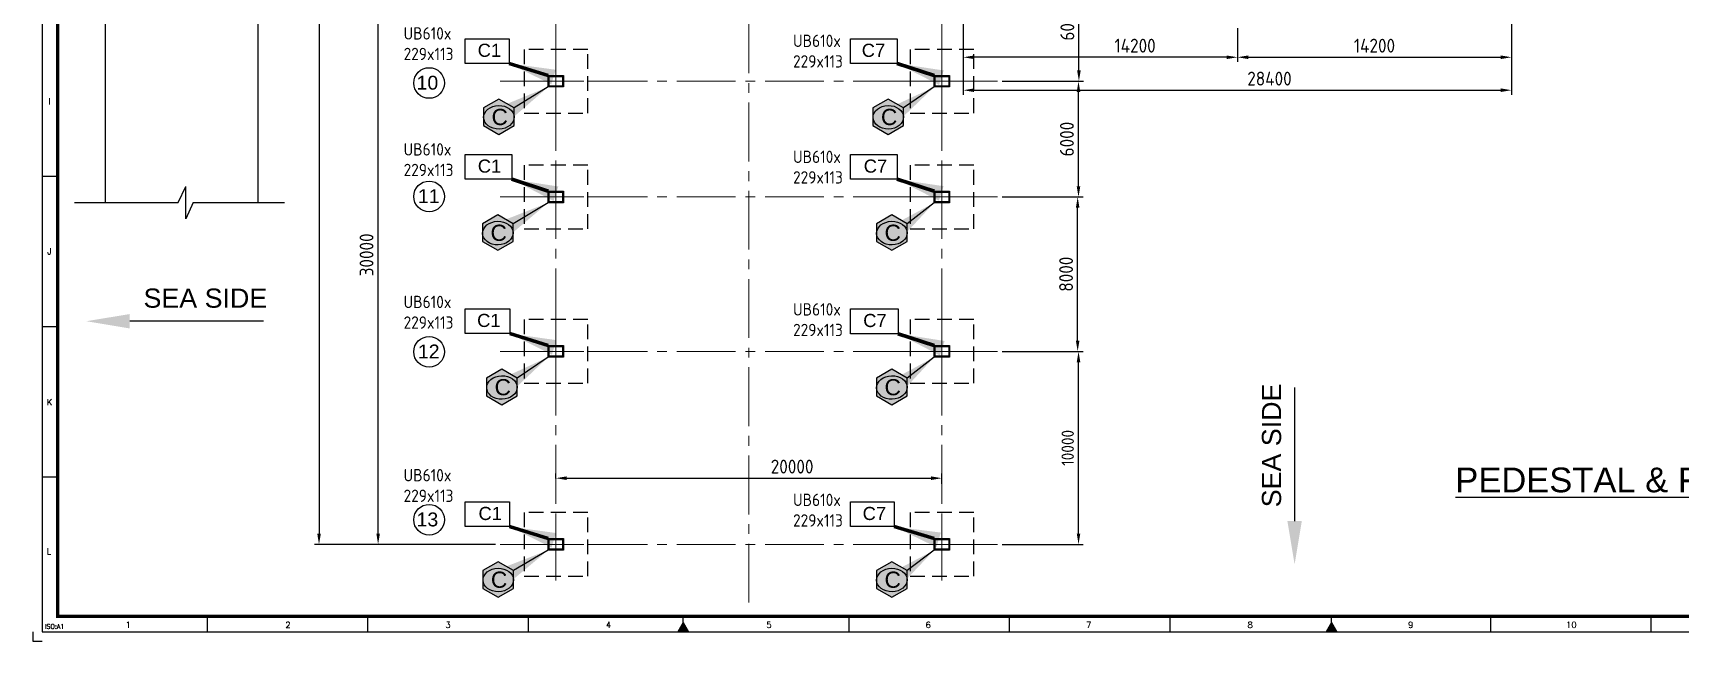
# Model space of a CAD drawing. Header units: millimetres. Extents: x -1055 to 11244, y -20673 to 2560.
# Drawn here: x 0 to 533, y 1149 to 1346 of the extents above; entities that cross this region are included whole.
import ezdxf
from ezdxf.enums import TextEntityAlignment as Align

# ---------------------------------------------------------------- set-up
doc = ezdxf.new("R2010")
doc.units = ezdxf.units.MM
doc.linetypes.add('CENTER2', pattern=[28.575, 19.05, -3.175, 3.175, -3.175])
doc.linetypes.add('DASHED2', pattern=[9.525, 6.35, -3.175])
doc.layers.add('BORDER', color=6, linetype='Continuous')
doc.styles.add('ACISOTS', font='isocp.shx')
doc.styles.add('ROMANS', font='romans.shx', dxfattribs={"width": 0.8})
doc.styles.get("Standard").update_dxf_attribs({"font": 'arial.ttf'})
doc.dimstyles.new('ISO-25', dxfattribs={"dimtxt": 4, "dimasz": 3.5, "dimexe": 1.5, "dimexo": 1.5, "dimgap": 1.5, "dimtad": 1, "dimtxsty": 'Standard', "dimcen": 0, "dimadec": 0, "dimazin": 0, "dimtfac": 1, "dimtmove": 0, "dimatfit": 3, "dimfxl": 1, "dimarcsym": 0})

# ---------------------------------------------------------------- blocks, each defined once
blk = doc.blocks.new('*D27752')
at = {"color": 0, "lineweight": -2}
for p, q in [((313.82, 1242.66), (340.05, 1242.66)), ((338.55, 1183.66), (338.55, 1239.16)), ((313.82, 1180.16), (340.05, 1180.16))]:
    blk.add_line(p, q, dxfattribs=at)
at = {"color": 0}
for points in [[(339.13, 1239.16), (337.97, 1239.16), (338.55, 1242.66)], [(337.97, 1183.66), (339.13, 1183.66), (338.55, 1180.16)]]:
    blk.add_solid(points, dxfattribs=at)
at = {"layer": 'Defpoints', "color": 0}
for p in [(312.32, 1242.66), (338.55, 1242.66), (312.32, 1180.16)]:
    blk.add_point(p, dxfattribs=at)
at = {"color": 0, "insert": (335.05, 1211.41), "char_height": 4, "attachment_point": 5, "rotation": 90, "style": 'ACISOTS'}
blk.add_mtext('10000', dxfattribs=at)
blk = doc.blocks.new('*D27753')
at = {"color": 0, "lineweight": -2}
for p, q in [((313.82, 1292.66), (339.77, 1292.66)), ((338.27, 1246.16), (338.27, 1289.16)), ((313.82, 1242.66), (339.77, 1242.66))]:
    blk.add_line(p, q, dxfattribs=at)
at = {"color": 0}
for points in [[(338.86, 1289.16), (337.69, 1289.16), (338.27, 1292.66)], [(337.69, 1246.16), (338.86, 1246.16), (338.27, 1242.66)]]:
    blk.add_solid(points, dxfattribs=at)
at = {"layer": 'Defpoints', "color": 0}
for p in [(312.32, 1292.66), (338.27, 1292.66), (312.32, 1242.66)]:
    blk.add_point(p, dxfattribs=at)
at = {"color": 0, "insert": (334.52, 1267.66), "char_height": 4.5, "attachment_point": 5, "rotation": 90, "style": 'ACISOTS'}
blk.add_mtext('8000', dxfattribs=at)
blk = doc.blocks.new('*D27754')
at = {"color": 0, "lineweight": -2}
for p, q in [((313.82, 1330.16), (340.04, 1330.16)), ((338.54, 1296.16), (338.54, 1326.66)), ((313.82, 1292.66), (340.04, 1292.66))]:
    blk.add_line(p, q, dxfattribs=at)
at = {"color": 0}
for points in [[(339.12, 1326.66), (337.96, 1326.66), (338.54, 1330.16)], [(337.96, 1296.16), (339.12, 1296.16), (338.54, 1292.66)]]:
    blk.add_solid(points, dxfattribs=at)
at = {"layer": 'Defpoints', "color": 0}
for p in [(312.32, 1330.16), (338.54, 1330.16), (312.32, 1292.66)]:
    blk.add_point(p, dxfattribs=at)
at = {"color": 0, "insert": (334.79, 1311.41), "char_height": 4.5, "attachment_point": 5, "rotation": 90, "style": 'ACISOTS'}
blk.add_mtext('6000', dxfattribs=at)
blk = doc.blocks.new('*D27755')
at = {"color": 0, "lineweight": -2}
for p, q in [((336.08, 1367.66), (340.18, 1367.66)), ((338.68, 1333.66), (338.68, 1364.16)), ((313.82, 1330.16), (340.18, 1330.16))]:
    blk.add_line(p, q, dxfattribs=at)
at = {"color": 0}
for points in [[(339.26, 1364.16), (338.1, 1364.16), (338.68, 1367.66)], [(338.1, 1333.66), (339.26, 1333.66), (338.68, 1330.16)]]:
    blk.add_solid(points, dxfattribs=at)
at = {"layer": 'Defpoints', "color": 0}
for p in [(334.58, 1367.66), (338.68, 1367.66), (312.32, 1330.16)]:
    blk.add_point(p, dxfattribs=at)
at = {"color": 0, "insert": (334.93, 1348.91), "char_height": 4.5, "attachment_point": 5, "rotation": 90, "style": 'ACISOTS'}
blk.add_mtext('6000', dxfattribs=at)
blk = doc.blocks.new('*D27756')
at = {"color": 0, "lineweight": -2}
for p, q in [((169.32, 1201.47), (169.32, 1203.09)), ((172.82, 1201.59), (290.82, 1201.59)), ((294.32, 1199.71), (294.32, 1203.09))]:
    blk.add_line(p, q, dxfattribs=at)
at = {"color": 0}
for points in [[(172.82, 1202.17), (172.82, 1201), (169.32, 1201.59)], [(290.82, 1201), (290.82, 1202.17), (294.32, 1201.59)]]:
    blk.add_solid(points, dxfattribs=at)
at = {"layer": 'Defpoints', "color": 0}
for p in [(294.32, 1201.59), (169.32, 1199.97), (294.32, 1198.21)]:
    blk.add_point(p, dxfattribs=at)
at = {"color": 0, "insert": (245.81, 1205.34), "char_height": 4.5, "attachment_point": 5, "style": 'ACISOTS'}
blk.add_mtext('20000', dxfattribs=at)
blk = doc.blocks.new('*D27757')
at = {"color": 0, "lineweight": -2}
for p, q in [((301.24, 1358.02), (301.24, 1325.74)), ((478.74, 1356.21), (478.74, 1325.74)), ((304.74, 1327.24), (475.24, 1327.24))]:
    blk.add_line(p, q, dxfattribs=at)
at = {"color": 0}
for points in [[(304.74, 1327.82), (304.74, 1326.66), (301.24, 1327.24)], [(475.24, 1326.66), (475.24, 1327.82), (478.74, 1327.24)]]:
    blk.add_solid(points, dxfattribs=at)
at = {"layer": 'Defpoints', "color": 0}
for p in [(301.24, 1359.52), (478.74, 1357.71), (478.74, 1327.24)]:
    blk.add_point(p, dxfattribs=at)
at = {"color": 0, "insert": (400.38, 1330.99), "char_height": 4.5, "attachment_point": 5, "style": 'ACISOTS'}
blk.add_mtext('28400', dxfattribs=at)
blk = doc.blocks.new('*D27766')
at = {"color": 0, "lineweight": -2}
for p, q in [((149.82, 1367.66), (110.27, 1367.66)), ((111.77, 1183.66), (111.77, 1364.16)), ((149.82, 1180.16), (110.27, 1180.16))]:
    blk.add_line(p, q, dxfattribs=at)
at = {"color": 0}
for points in [[(112.35, 1364.16), (111.19, 1364.16), (111.77, 1367.66)], [(111.19, 1183.66), (112.35, 1183.66), (111.77, 1180.16)]]:
    blk.add_solid(points, dxfattribs=at)
at = {"layer": 'Defpoints', "color": 0}
for p in [(111.77, 1367.66), (151.32, 1367.66), (151.32, 1180.16)]:
    blk.add_point(p, dxfattribs=at)
at = {"color": 0, "insert": (108.02, 1273.91), "char_height": 4.5, "attachment_point": 5, "rotation": 90, "style": 'ACISOTS'}
blk.add_mtext('30000', dxfattribs=at)
blk = doc.blocks.new('*D27767')
at = {"color": 0, "lineweight": -2}
for p, q in [((149.82, 1680.16), (91.13, 1680.16)), ((92.63, 1676.66), (92.63, 1183.66)), ((149.82, 1180.16), (91.13, 1180.16))]:
    blk.add_line(p, q, dxfattribs=at)
at = {"color": 0}
for points in [[(93.22, 1676.66), (92.05, 1676.66), (92.63, 1680.16)], [(92.05, 1183.66), (93.22, 1183.66), (92.63, 1180.16)]]:
    blk.add_solid(points, dxfattribs=at)
at = {"layer": 'Defpoints', "color": 0}
for p in [(151.32, 1680.16), (92.63, 1180.16), (151.32, 1180.16)]:
    blk.add_point(p, dxfattribs=at)
at = {"color": 0, "insert": (88.88, 1411.23), "char_height": 4.5, "attachment_point": 5, "rotation": 90, "style": 'ACISOTS'}
blk.add_mtext('80000', dxfattribs=at)
blk = doc.blocks.new('A$7E96AC101B69')
blk.add_line((0, 1.17), (21.66, 1.17))
blk.add_solid([(21.66, 0), (21.66, 2.33), (28.66, 1.17)])
blk = doc.blocks.new('A$7E9715C29C316')
at = {"color": 3, "linetype": 'CENTER2', "lineweight": 0}
for p, q in [((9.95, 19.91), (9.95, 0)), ((0, 9.95), (19.91, 9.95))]:
    blk.add_line(p, q, dxfattribs=at)
at = {"color": 3}
for points in [[(12.45, 8.08), (7.45, 8.08), (7.45, 11.83), (12.45, 11.83)], [(12.14, 8.39), (7.77, 8.39), (7.77, 11.52), (12.14, 11.52)]]:
    blk.add_lwpolyline(points, close=True, dxfattribs=at)
blk = doc.blocks.new('A1B')
at = {"layer": 'BORDER', "color": 1}
for p, q in [((3, 150.51), (8, 150.51)), ((3, 101.84), (8, 101.84)), ((3, 53.17), (8, 53.17)), ((56.44, 8), (56.44, 3)), ((108.38, 8), (108.38, 3)), ((160.31, 8), (160.31, 3)), ((264.19, 8), (264.19, 3)), ((316.12, 8), (316.12, 3)), ((368.06, 8), (368.06, 3)), ((471.94, 8), (471.94, 3)), ((523.88, 8), (523.88, 3))]:
    blk.add_line(p, q, dxfattribs=at)
at = {"layer": 'BORDER'}
for p, q in [((210.5, 6), (208.77, 3)), ((210.5, 5), (210.5, 8)), ((210.5, 5), (210.5, 8)), ((210.5, 3), (210.5, 8)), ((210.5, 6), (212.23, 3)), ((420.5, 6), (418.77, 3)), ((420.5, 5), (420.5, 8)), ((420.5, 3), (420.5, 8)), ((420.5, 6), (422.23, 3))]:
    blk.add_line(p, q, dxfattribs=at)
blk.add_lwpolyline([(837, 3), (837, 590), (3, 590), (3, 3)], close=True, dxfattribs=at)
at = {"layer": 'BORDER', "const_width": 1}
blk.add_lwpolyline([(8, 8), (832, 8), (832, 585), (8, 585)], close=True, dxfattribs=at)
at = {"layer": 'BORDER', "color": 1}
blk.add_lwpolyline([(0, 3), (0, 0), (3, 0)], dxfattribs=at)
at = {"layer": 'BORDER'}
for points in [[(212.23, 3), (208.77, 3), (210.5, 6)], [(422.23, 3), (418.77, 3), (420.5, 6)]]:
    blk.add_solid(points, dxfattribs=at)
at = {"layer": 'BORDER', "color": 1, "style": 'ROMANS'}
for s, height, p in [('I', 2, (5.31, 173.82)), ('J', 2, (5.33, 125.23)), ('K', 2, (5.38, 76.36)), ('L', 2, (5.2, 28.07)), ('ISO:A1', 1.5, (7.03, 4)), ('1', 2, (30.81, 4.25)), ('2', 2, (82.56, 4.25)), ('3', 2, (134.41, 4.25)), ('4', 2, (186.37, 4.25)), ('5', 2, (238.32, 4.25)), ('6', 2, (289.89, 4.25)), ('7', 2, (341.88, 4.25)), ('8', 2, (394.13, 4.25)), ('9', 2, (446.1, 4.25)), ('10', 2, (498.13, 4.25))]:
    blk.add_text(s, height=height, dxfattribs=at).set_placement(p, align=Align.CENTER)
blk = doc.blocks.new('*D28701')
at = {"color": 0, "lineweight": -2}
for p, q in [((478.74, 1356.21), (478.74, 1336.41)), ((389.99, 1347.3), (389.99, 1336.41)), ((393.49, 1337.91), (475.24, 1337.91))]:
    blk.add_line(p, q, dxfattribs=at)
at = {"color": 0}
for points in [[(393.49, 1338.49), (393.49, 1337.33), (389.99, 1337.91)], [(475.24, 1337.33), (475.24, 1338.49), (478.74, 1337.91)]]:
    blk.add_solid(points, dxfattribs=at)
at = {"layer": 'Defpoints', "color": 0}
for p in [(478.74, 1357.71), (389.99, 1348.8), (478.74, 1337.91)]:
    blk.add_point(p, dxfattribs=at)
at = {"color": 0, "insert": (434.37, 1341.66), "char_height": 4.5, "attachment_point": 5, "style": 'ACISOTS'}
blk.add_mtext('14200', dxfattribs=at)
blk = doc.blocks.new('*D28702')
at = {"color": 0, "lineweight": -2}
for p, q in [((301.24, 1356.21), (301.24, 1336.41)), ((389.99, 1347.3), (389.99, 1336.41)), ((386.49, 1337.91), (304.74, 1337.91))]:
    blk.add_line(p, q, dxfattribs=at)
at = {"color": 0}
for points in [[(304.74, 1338.49), (304.74, 1337.33), (301.24, 1337.91)], [(386.49, 1337.33), (386.49, 1338.49), (389.99, 1337.91)]]:
    blk.add_solid(points, dxfattribs=at)
at = {"layer": 'Defpoints', "color": 0}
for p in [(301.24, 1357.71), (389.99, 1348.8), (301.24, 1337.91)]:
    blk.add_point(p, dxfattribs=at)
at = {"color": 0, "insert": (356.86, 1341.66), "char_height": 4.5, "attachment_point": 5, "style": 'ACISOTS'}
blk.add_mtext('14200', dxfattribs=at)

msp = doc.modelspace()

# ---------------------------------------------------------------- hatches: boundary and pattern name
at = {"transparency": 33554687}
h = msp.add_hatch(color=256, dxfattribs=at)
h.dxf.hatch_style = 1
edge = h.paths.add_edge_path()
edge.add_line((153.320742, 1322.927103), (150.838637, 1324.360146))
edge.add_line((150.838637, 1324.360146), (145.874428, 1321.494059))
edge.add_line((145.874428, 1321.494059), (145.874428, 1315.761884))
edge.add_line((145.874428, 1315.761884), (150.838637, 1312.895796))
edge.add_line((150.838637, 1312.895796), (155.802846, 1315.761884))
edge.add_line((155.802846, 1315.761884), (155.802846, 1318.443874))
edge.add_ellipse((150.868688, 1318.465481), major_axis=(-4.934186, -0.103971), ratio=0.7730340689, start_angle=180.01942008, end_angle=538.11416563, ccw=False)
edge.add_line((155.802846, 1318.570744), (155.802846, 1321.494059))
edge.add_line((155.802846, 1321.494059), (153.320742, 1322.927103))
h = msp.add_hatch(color=256, dxfattribs=at)
h.dxf.hatch_style = 1
edge = h.paths.add_edge_path()
edge.add_line((279.408229, 1322.927103), (276.926124, 1324.360146))
edge.add_line((276.926124, 1324.360146), (271.961915, 1321.494059))
edge.add_line((271.961915, 1321.494059), (271.961915, 1315.761884))
edge.add_line((271.961915, 1315.761884), (276.926124, 1312.895796))
edge.add_line((276.926124, 1312.895796), (281.890334, 1315.761884))
edge.add_line((281.890334, 1315.761884), (281.890334, 1318.443874))
edge.add_ellipse((276.956175, 1318.465481), major_axis=(-4.934186, -0.103971), ratio=0.7730340689, start_angle=180.01942008, end_angle=538.11416563, ccw=False)
edge.add_line((281.890334, 1318.570744), (281.890334, 1321.494059))
edge.add_line((281.890334, 1321.494059), (279.408229, 1322.927103))
h = msp.add_hatch(color=256, dxfattribs=at)
h.dxf.hatch_style = 1
edge = h.paths.add_edge_path()
edge.add_line((152.983522, 1285.427103), (150.501417, 1286.860146))
edge.add_line((150.501417, 1286.860146), (145.537208, 1283.994059))
edge.add_line((145.537208, 1283.994059), (145.537208, 1278.261884))
edge.add_line((145.537208, 1278.261884), (150.501417, 1275.395796))
edge.add_line((150.501417, 1275.395796), (155.465626, 1278.261884))
edge.add_line((155.465626, 1278.261884), (155.465626, 1280.943874))
edge.add_ellipse((150.531468, 1280.965481), major_axis=(-4.934186, -0.103971), ratio=0.7730340689, start_angle=180.01942008, end_angle=538.11416563, ccw=False)
edge.add_line((155.465626, 1281.070744), (155.465626, 1283.994059))
edge.add_line((155.465626, 1283.994059), (152.983522, 1285.427103))
h = msp.add_hatch(color=256, dxfattribs=at)
h.dxf.hatch_style = 1
edge = h.paths.add_edge_path()
edge.add_line((280.563533, 1285.427103), (278.081428, 1286.860146))
edge.add_line((278.081428, 1286.860146), (273.117219, 1283.994059))
edge.add_line((273.117219, 1283.994059), (273.117219, 1278.261884))
edge.add_line((273.117219, 1278.261884), (278.081428, 1275.395796))
edge.add_line((278.081428, 1275.395796), (283.045638, 1278.261884))
edge.add_line((283.045638, 1278.261884), (283.045638, 1280.943874))
edge.add_ellipse((278.111479, 1280.965481), major_axis=(-4.934186, -0.103971), ratio=0.7730340689, start_angle=180.01942008, end_angle=538.11416563, ccw=False)
edge.add_line((283.045638, 1281.070744), (283.045638, 1283.994059))
edge.add_line((283.045638, 1283.994059), (280.563533, 1285.427103))
h = msp.add_hatch(color=256, dxfattribs=at)
h.dxf.hatch_style = 1
edge = h.paths.add_edge_path()
edge.add_line((154.298251, 1235.427103), (151.816147, 1236.860146))
edge.add_line((151.816147, 1236.860146), (146.851937, 1233.994059))
edge.add_line((146.851937, 1233.994059), (146.851937, 1228.261884))
edge.add_line((146.851937, 1228.261884), (151.816147, 1225.395796))
edge.add_line((151.816147, 1225.395796), (156.780356, 1228.261884))
edge.add_line((156.780356, 1228.261884), (156.780356, 1230.943874))
edge.add_ellipse((151.846198, 1230.965481), major_axis=(-4.934186, -0.103971), ratio=0.7730340689, start_angle=180.01942008, end_angle=538.11416563, ccw=False)
edge.add_line((156.780356, 1231.070744), (156.780356, 1233.994059))
edge.add_line((156.780356, 1233.994059), (154.298251, 1235.427103))
h = msp.add_hatch(color=256, dxfattribs=at)
h.dxf.hatch_style = 1
edge = h.paths.add_edge_path()
edge.add_line((280.563533, 1235.427103), (278.081428, 1236.860146))
edge.add_line((278.081428, 1236.860146), (273.117219, 1233.994059))
edge.add_line((273.117219, 1233.994059), (273.117219, 1228.261884))
edge.add_line((273.117219, 1228.261884), (278.081428, 1225.395796))
edge.add_line((278.081428, 1225.395796), (283.045638, 1228.261884))
edge.add_line((283.045638, 1228.261884), (283.045638, 1230.943874))
edge.add_ellipse((278.111479, 1230.965481), major_axis=(-4.934186, -0.103971), ratio=0.7730340689, start_angle=180.01942008, end_angle=538.11416563, ccw=False)
edge.add_line((283.045638, 1231.070744), (283.045638, 1233.994059))
edge.add_line((283.045638, 1233.994059), (280.563533, 1235.427103))
h = msp.add_hatch(color=256, dxfattribs=at)
h.dxf.hatch_style = 1
edge = h.paths.add_edge_path()
edge.add_line((153.116274, 1173.074741), (150.63417, 1174.507785))
edge.add_line((150.63417, 1174.507785), (145.669961, 1171.641697))
edge.add_line((145.669961, 1171.641697), (145.669961, 1165.909522))
edge.add_line((145.669961, 1165.909522), (150.63417, 1163.043435))
edge.add_line((150.63417, 1163.043435), (155.598379, 1165.909522))
edge.add_line((155.598379, 1165.909522), (155.598379, 1168.591513))
edge.add_ellipse((150.664221, 1168.613119), major_axis=(-4.934186, -0.103971), ratio=0.7730340689, start_angle=180.01942008, end_angle=538.11416563, ccw=False)
edge.add_line((155.598379, 1168.718383), (155.598379, 1171.641697))
edge.add_line((155.598379, 1171.641697), (153.116274, 1173.074741))
h = msp.add_hatch(color=256, dxfattribs=at)
h.dxf.hatch_style = 1
edge = h.paths.add_edge_path()
edge.add_line((280.563533, 1173.074741), (278.081428, 1174.507785))
edge.add_line((278.081428, 1174.507785), (273.117219, 1171.641697))
edge.add_line((273.117219, 1171.641697), (273.117219, 1165.909522))
edge.add_line((273.117219, 1165.909522), (278.081428, 1163.043435))
edge.add_line((278.081428, 1163.043435), (283.045638, 1165.909522))
edge.add_line((283.045638, 1165.909522), (283.045638, 1168.591513))
edge.add_ellipse((278.111479, 1168.613119), major_axis=(-4.934186, -0.103971), ratio=0.7730340689, start_angle=180.01942008, end_angle=538.11416563, ccw=False)
edge.add_line((283.045638, 1168.718383), (283.045638, 1171.641697))
edge.add_line((283.045638, 1171.641697), (280.563533, 1173.074741))

# ---------------------------------------------------------------- linework, layer by layer
for p, q in [((23.395972, 1705.254164), (23.395972, 1290.82119)), ((72.779488, 1705.254164), (72.779488, 1290.82119)), ((47.037911, 1290.82119), (49.480996, 1296.019666)), ((49.480996, 1285.622715), (49.480996, 1296.019666)), ((13.448568, 1290.82119), (47.037911, 1290.82119)), ((51.92408, 1290.82119), (49.480996, 1285.622715)), ((51.92408, 1290.82119), (81.447911, 1290.82119))]:
    msp.add_line(p, q)
at = {"color": 3, "linetype": 'CENTER2', "lineweight": 0}
for p, q in [((169.323601, 1698.161066), (169.323601, 1168.450849)), ((294.323601, 1698.161066), (294.323601, 1168.450849)), ((231.823601, 1161.295912), (231.823601, 1662.134019)), ((151.323502, 1330.160967), (312.323701, 1330.160967)), ((151.323502, 1292.660967), (312.323701, 1292.660967)), ((151.323502, 1242.660967), (312.323701, 1242.660967)), ((151.323502, 1180.160967), (312.323701, 1180.160967))]:
    msp.add_line(p, q, dxfattribs=at)
for points in [[(154.200994, 1335.887517), (139.971894, 1335.887517), (139.971894, 1343.887517), (154.200994, 1343.887517)], [(279.863227, 1335.887517), (264.742789, 1335.887517), (264.742789, 1343.887517), (279.863227, 1343.887517)], [(150.838637, 1312.895796), (155.802846, 1315.761884), (155.802846, 1321.494059), (150.838637, 1324.360146), (145.874428, 1321.494059), (145.874428, 1315.761884)], [(276.926124, 1312.895796), (281.890334, 1315.761884), (281.890334, 1321.494059), (276.926124, 1324.360146), (271.961915, 1321.494059), (271.961915, 1315.761884)], [(155.091143, 1298.387517), (139.971894, 1298.387517), (139.971894, 1306.387517), (155.091143, 1306.387517)], [(279.79618, 1298.387517), (264.742789, 1298.387517), (264.742789, 1306.387517), (279.79618, 1306.387517)], [(150.501417, 1275.395796), (155.465626, 1278.261884), (155.465626, 1283.994059), (150.501417, 1286.860146), (145.537208, 1283.994059), (145.537208, 1278.261884)], [(150.501417, 1275.395796), (155.465626, 1278.261884), (155.465626, 1283.994059), (150.501417, 1286.860146), (145.537208, 1283.994059), (145.537208, 1278.261884)], [(278.081428, 1275.395796), (283.045638, 1278.261884), (283.045638, 1283.994059), (278.081428, 1286.860146), (273.117219, 1283.994059), (273.117219, 1278.261884)], [(154.452638, 1248.402313), (139.971894, 1248.402313), (139.971894, 1256.402313), (154.452638, 1256.402313)], [(280.161128, 1248.387517), (264.742789, 1248.387517), (264.742789, 1256.387517), (280.161128, 1256.387517)], [(151.816147, 1225.395796), (156.780356, 1228.261884), (156.780356, 1233.994059), (151.816147, 1236.860146), (146.851937, 1233.994059), (146.851937, 1228.261884)], [(278.081428, 1225.395796), (283.045638, 1228.261884), (283.045638, 1233.994059), (278.081428, 1236.860146), (273.117219, 1233.994059), (273.117219, 1228.261884)], [(154.301762, 1185.887517), (139.971894, 1185.887517), (139.971894, 1193.887517), (154.301762, 1193.887517)], [(278.86809, 1185.887517), (264.742789, 1185.887517), (264.742789, 1193.887517), (278.86809, 1193.887517)], [(150.63417, 1163.043435), (155.598379, 1165.909522), (155.598379, 1171.641697), (150.63417, 1174.507785), (145.669961, 1171.641697), (145.669961, 1165.909522)], [(278.081428, 1163.043435), (283.045638, 1165.909522), (283.045638, 1171.641697), (278.081428, 1174.507785), (273.117219, 1171.641697), (273.117219, 1165.909522)]]:
    msp.add_lwpolyline(points, close=True)
at = {"color": 6, "linetype": 'DASHED2', "ltscale": 0.75}
for points in [[(159.011101, 1319.848467), (179.636101, 1319.848467), (179.636101, 1340.473467), (159.011101, 1340.473467)], [(284.011101, 1319.848467), (304.636101, 1319.848467), (304.636101, 1340.473467), (284.011101, 1340.473467)], [(159.011101, 1282.348467), (179.636101, 1282.348467), (179.636101, 1302.973467), (159.011101, 1302.973467)], [(284.011101, 1282.348467), (304.636101, 1282.348467), (304.636101, 1302.973467), (284.011101, 1302.973467)], [(159.011101, 1232.348467), (179.636101, 1232.348467), (179.636101, 1252.973467), (159.011101, 1252.973467)], [(284.011101, 1232.348467), (304.636101, 1232.348467), (304.636101, 1252.973467), (284.011101, 1252.973467)], [(159.011101, 1169.848467), (179.636101, 1169.848467), (179.636101, 1190.473467), (159.011101, 1190.473467)], [(284.011101, 1169.848467), (304.636101, 1169.848467), (304.636101, 1190.473467), (284.011101, 1190.473467)]]:
    msp.add_lwpolyline(points, close=True, dxfattribs=at)
for centre in [(128.277908, 1329.570558), (128.277908, 1292.830453), (128.277908, 1242.519163), (128.277908, 1188.127522)]:
    msp.add_circle(centre, 4.964209)
for centre in [(150.868688, 1318.465481), (276.956175, 1318.465481), (150.531468, 1280.965481), (278.111479, 1280.965481), (151.846198, 1230.965481), (278.111479, 1230.965481), (150.664221, 1168.613119), (278.111479, 1168.613119)]:
    msp.add_ellipse(centre, major_axis=(4.934186, 0.103971), ratio=0.7730340689)

# ---------------------------------------------------------------- block references
for name, p in [('A1B', (0, 1148.838959)), ('A$7E9715C29C316', (159.369525, 1320.206891)), ('A$7E9715C29C316', (284.369525, 1320.206891)), ('A$7E9715C29C316', (159.369525, 1282.706891)), ('A$7E9715C29C316', (284.369525, 1282.706891)), ('A$7E9715C29C316', (159.369525, 1232.706891)), ('A$7E9715C29C316', (284.369525, 1232.706891)), ('A$7E9715C29C316', (159.369525, 1170.206891)), ('A$7E9715C29C316', (284.369525, 1170.206891))]:
    msp.add_blockref(name, p)
at = {"xscale": -2, "yscale": 2, "zscale": 2}
for p, rotation in [((74.639767, 1250.08572), 359.9999999999999), ((410.850337, 1231.000724), 89.99999999999967)]:
    msp.add_blockref('A$7E96AC101B69', p, dxfattribs=dict(at, rotation=rotation))

# ---------------------------------------------------------------- texts
at = {"color": 3}
for s, height, p in [('C1', 4.25, (147.795245, 1340.163487)), ('C7', 4.25, (272.153315, 1340.163487)), ('10', 4.5000248, (127.725956, 1329.670519)), ('C1', 4.25, (147.833338, 1302.663487)), ('C7', 4.25, (272.798082, 1302.663487)), ('11', 4.5000248, (128.159079, 1292.930414)), ('C1', 4.25, (147.616679, 1252.678283)), ('C7', 4.25, (272.628794, 1252.663487)), ('12', 4.5000248, (128.159079, 1242.619124)), ('13', 4.5000248, (127.725956, 1188.227483)), ('C1', 4.25, (148.063907, 1190.163487)), ('C7', 4.25, (272.447001, 1190.163487))]:
    msp.add_text(s, height=height, dxfattribs=at).set_placement(p, align=Align.MIDDLE_CENTER)
for p in [(148.490458, 1318.563339), (274.577946, 1318.563339), (148.153238, 1281.063339), (148.153238, 1281.063339), (275.73325, 1281.063339), (149.467968, 1231.063339), (275.73325, 1231.063339), (148.285991, 1168.710977), (275.73325, 1168.710977)]:
    msp.add_text('C', height=5.250029, dxfattribs=at).set_placement(p, align=Align.MIDDLE_LEFT)
at = {"color": 130}
for s, height, p in [('SEA SIDE', 6.216, (35.803474, 1259.901054)), ('%%UPEDESTAL & FOUNDATION LAYOUT', 8, (460.556194, 1201.028194))]:
    msp.add_text(s, height=height, dxfattribs=at).set_placement(p, align=Align.MIDDLE_LEFT)
msp.add_text('SEA SIDE', height=6.216, rotation=90, dxfattribs=at).set_placement((401.035003, 1192.164431), align=Align.MIDDLE_LEFT)
at = {"char_height": 4, "width": 12.88745738, "attachment_point": 1, "style": 'ACISOTS'}
for insert in [(120.021556, 1347.642567), (246.123152, 1345.233165), (120.021556, 1310.075813), (246.123152, 1307.666412), (120.021556, 1260.66631), (246.123152, 1258.256909), (120.021556, 1204.559437), (246.123152, 1196.570369)]:
    msp.add_mtext('UB610x 229x113', dxfattribs=dict(at, insert=insert))

# ---------------------------------------------------------------- dimensions: what is measured, and where the dimension line sits
for base, p1, p2, angle, picture, middle, dimtype in [((92.632959, 1180.160967), (151.323502, 1680.160967), (151.323502, 1180.160967), 270, '*D27767', (92.632959, 1411.234201), 161), ((111.770503, 1367.660967), (151.323502, 1180.160967), (151.323502, 1367.660967), 90, '*D27766', (111.770503, 1273.910967), 160), ((301.242351, 1337.910566), (389.992351, 1348.795912), (301.242351, 1357.706891), 180, '*D28702', (356.864004, 1337.910566), 160)]:
    dim = msp.add_linear_dim(base=base, p1=p1, p2=p2, angle=angle, dimstyle='ISO-25', override={"dimtxt": 4.5, "dimdec": 0, "dimlfac": 160, "dimtxsty": 'ACISOTS'})
    dim.commit()
    dim.dimension.update_dxf_attribs({"geometry": picture, "text_midpoint": middle, "dimtype": dimtype})
for base, p1, p2, override, picture, middle in [((338.680136, 1367.660967), (312.323701, 1330.160967), (334.579261, 1367.660967), {"dimtxt": 4.5, "dimdec": 0, "dimlfac": 160, "dimtxsty": 'ACISOTS'}, '*D27755', (334.930136, 1348.910967)), ((338.540951, 1330.160967), (312.323701, 1292.660967), (312.323701, 1330.160967), {"dimtxt": 4.5, "dimdec": 0, "dimlfac": 160, "dimtxsty": 'ACISOTS'}, '*D27754', (334.790951, 1311.410967)), ((338.273663, 1292.660967), (312.323701, 1242.660967), (312.323701, 1292.660967), {"dimtxt": 4.5, "dimdec": 0, "dimlfac": 160, "dimtxsty": 'ACISOTS'}, '*D27753', (334.523663, 1267.660967)), ((338.548348, 1242.660967), (312.323701, 1180.160967), (312.323701, 1242.660967), {"dimtxt": 4, "dimdec": 0, "dimlfac": 160, "dimtxsty": 'ACISOTS'}, '*D27752', (335.048348, 1211.410967))]:
    dim = msp.add_linear_dim(base=base, p1=p1, p2=p2, angle=90, dimstyle='ISO-25', override=override)
    dim.commit()
    dim.dimension.update_dxf_attribs({"geometry": picture, "text_midpoint": middle})
for base, p1, p2, picture, middle in [((478.742351, 1327.239179), (301.242351, 1359.518887), (478.742351, 1357.706891), '*D27757', (400.380345, 1327.239179)), ((478.742351, 1337.910566), (389.992351, 1348.795912), (478.742351, 1357.706891), '*D28701', (434.367351, 1337.910566)), ((294.323601, 1201.586411), (169.323601, 1199.968072), (294.323601, 1198.214872), '*D27756', (245.810176, 1201.586411))]:
    dim = msp.add_linear_dim(base=base, p1=p1, p2=p2, dimstyle='ISO-25', override={"dimtxt": 4.5, "dimdec": 0, "dimlfac": 160, "dimtxsty": 'ACISOTS'})
    dim.commit()
    dim.dimension.update_dxf_attribs({"geometry": picture, "text_midpoint": middle, "dimtype": 160})

# ---------------------------------------------------------------- leaders
for points, override in [([(154.200994, 1335.887517), (166.823601, 1332.035967)], {"dimtxt": 4, "dimasz": 15, "dimgap": 1.5, "dimtad": 1, "dimclrd": 0, "dimlwd": 65534}), ([(279.863227, 1335.887517), (291.823601, 1332.035967)], {"dimtxt": 4, "dimasz": 15, "dimgap": 1.5, "dimtad": 1, "dimclrd": 0, "dimlwd": 65534}), ([(166.823601, 1328.285967), (155.802846, 1321.494059)], {"dimasz": 15}), ([(291.823601, 1328.285967), (281.890334, 1321.494059)], {"dimasz": 15}), ([(155.091143, 1298.387517), (166.823601, 1294.535967)], {"dimtxt": 4, "dimasz": 15, "dimgap": 1.5, "dimtad": 1, "dimclrd": 0, "dimlwd": 65534}), ([(279.79618, 1298.387517), (291.823601, 1294.535967)], {"dimtxt": 4, "dimasz": 15, "dimgap": 1.5, "dimtad": 1, "dimclrd": 0, "dimlwd": 65534}), ([(166.823601, 1290.785967), (155.465626, 1283.994059)], {"dimasz": 15}), ([(291.823601, 1290.785967), (283.045638, 1283.994059)], {"dimasz": 15}), ([(154.452638, 1248.402313), (166.823601, 1244.550762)], {"dimtxt": 4, "dimasz": 15, "dimgap": 1.5, "dimtad": 1, "dimclrd": 0, "dimlwd": 65534}), ([(280.161128, 1248.387517), (291.823601, 1244.535967)], {"dimtxt": 4, "dimasz": 15, "dimgap": 1.5, "dimtad": 1, "dimclrd": 0, "dimlwd": 65534}), ([(166.823601, 1240.785967), (156.780356, 1233.994059)], {"dimasz": 15}), ([(291.823601, 1240.785967), (283.045638, 1233.994059)], {"dimasz": 15}), ([(154.301762, 1185.887517), (166.823601, 1182.035967)], {"dimtxt": 4, "dimasz": 15, "dimgap": 1.5, "dimtad": 1, "dimclrd": 0, "dimlwd": 65534}), ([(278.86809, 1185.887517), (291.823601, 1182.035967)], {"dimtxt": 4, "dimasz": 15, "dimgap": 1.5, "dimtad": 1, "dimclrd": 0, "dimlwd": 65534}), ([(166.823601, 1178.285967), (155.598379, 1171.641697)], {"dimasz": 15}), ([(291.823601, 1178.285967), (283.045638, 1171.641697)], {"dimasz": 15})]:
    msp.add_leader(points, dimstyle='ISO-25', override=override)

doc.saveas('drawing.dxf')
